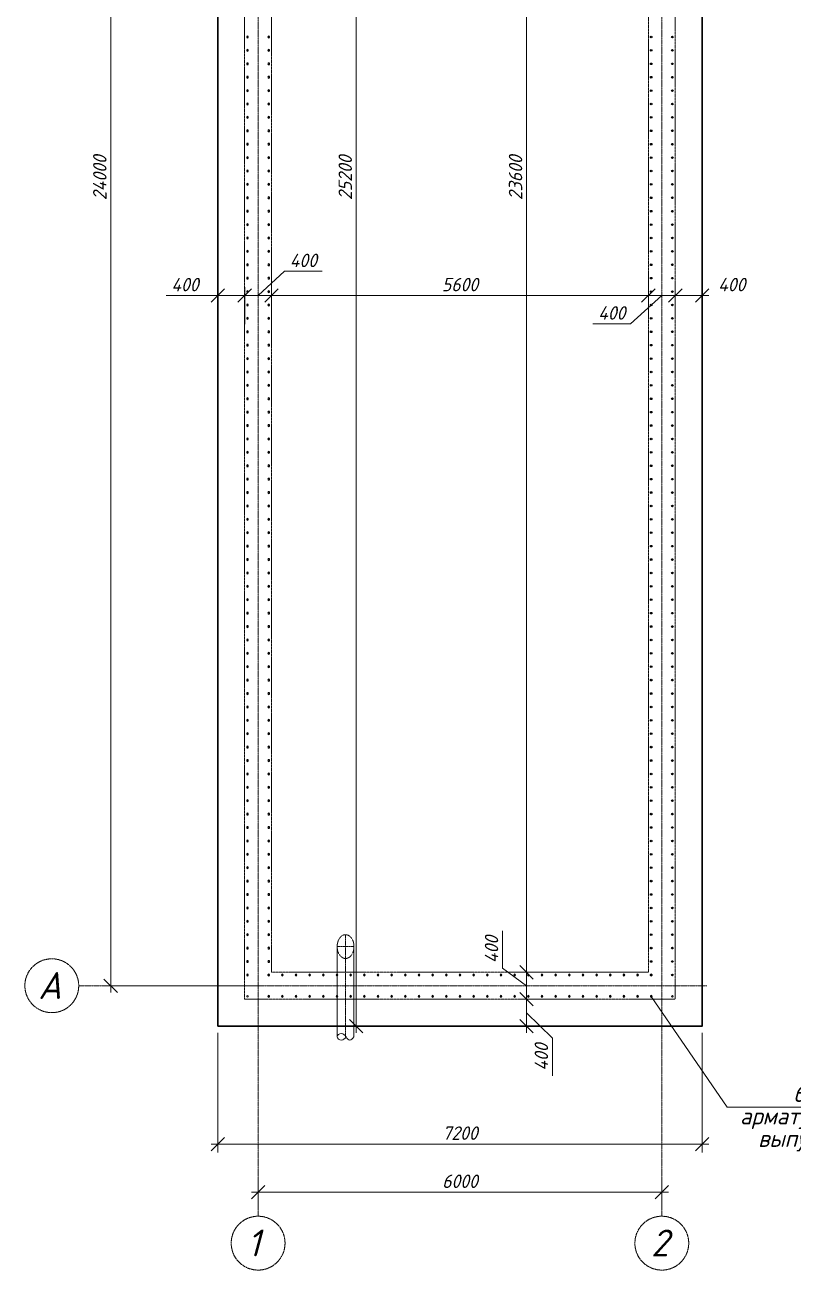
# Model space of a CAD drawing. Header units: millimetres. Extents: x 339888 to 1025294, y -263818 to -40540.
# Drawn here: x 450649 to 462067, y -140311 to -121817 of the extents above; entities that cross this region are included whole.
import ezdxf
from ezdxf import colors
from ezdxf.entities.mleader import LeaderData, LeaderLine
from ezdxf.math import Vec2, Vec3

# ---------------------------------------------------------------- set-up
doc = ezdxf.new("R2010")
doc.units = ezdxf.units.MM
doc.linetypes.add('CENTER2', pattern=[28.575, 19.05, -3.175, 3.175, -3.175])
doc.linetypes.add('штриховая', pattern=[19.05, 12.7, -6.35])
doc.layers.get('0').update_dxf_attribs({"lineweight": 15})
for name, color, linetype, lineweight in [('0 @ 100', 7, 'Continuous', 15), ('Оси', 126, 'CENTER2', 15), ('Размеры', 250, 'Continuous', 18)]:
    doc.layers.add(name, color=color, linetype=linetype, lineweight=lineweight)
doc.styles.add('ГОСТ 2', font='GOST_Common Italic.ttf', dxfattribs={"height": 2})
doc.styles.add('ГОСТ 2.5', font='GOST_Common Italic.ttf', dxfattribs={"height": 2.5})
doc.dimstyles.new('ГОСТ_2К', dxfattribs={"dimtxt": 2, "dimasz": 2, "dimexe": 1.25, "dimexo": 1, "dimtad": 1, "dimdec": 0, "dimtxsty": 'ГОСТ 2', "dimblk": 'OBLIQUE', "dimcen": -2.5, "dimdle": 1, "dimclrd": 251, "dimclre": 251, "dimclrt": 256, "dimadec": 1, "dimazin": 0, "dimtfac": 1, "dimtdec": 0, "dimtmove": 0, "dimatfit": 3, "dimfxl": 1, "dimlwd": 15, "dimlwe": 15, "dimarcsym": 1})

# ---------------------------------------------------------------- blocks, each defined once
blk = doc.blocks.new('_Oblique')
at = {"color": 0, "linetype": 'ByBlock', "lineweight": -2}
blk.add_line((-0.5, -0.5), (0.5, 0.5), dxfattribs=at)
blk = doc.blocks.new('*D714')
at = {"color": 251, "lineweight": 15, "transparency": 16777216}
for p, q in [((454116, -139411), (454116, -139030)), ((460116, -139411), (460116, -139030)), ((454016, -139155), (460216, -139155))]:
    blk.add_line(p, q, dxfattribs=at)
at = {"layer": 'Defpoints', "color": 0, "lineweight": 15, "transparency": 16777216}
for p in [(460116, -139155), (454116, -139511), (460116, -139511)]:
    blk.add_point(p, dxfattribs=at)
at = {"color": 251, "lineweight": 15, "transparency": 16777216, "xscale": 200, "yscale": 200, "zscale": 200, "rotation": 180}
blk.add_blockref('_Oblique', (454116, -139155), dxfattribs=at)
at = {"color": 251, "lineweight": 15, "transparency": 16777216, "xscale": 200, "yscale": 200, "zscale": 200}
blk.add_blockref('_Oblique', (460116, -139155), dxfattribs=at)
at = {"lineweight": 15, "transparency": 16777216, "insert": (457116, -138992), "char_height": 200, "attachment_point": 5, "style": 'ГОСТ 2'}
blk.add_mtext('6000', dxfattribs=at)
blk = doc.blocks.new('*D715')
at = {"color": 251, "lineweight": 15, "transparency": 16777216}
for p, q in [((451925, -136188), (451925, -111988)), ((451549, -112088), (452050, -112088)), ((454171, -136088), (451800, -136088))]:
    blk.add_line(p, q, dxfattribs=at)
at = {"layer": 'Defpoints', "color": 0, "lineweight": 15, "transparency": 16777216}
for p in [(451449, -112088), (451925, -112088), (454271, -136088)]:
    blk.add_point(p, dxfattribs=at)
at = {"color": 251, "lineweight": 15, "transparency": 16777216, "xscale": 200, "yscale": 200, "zscale": 200}
for p, rotation in [((451925, -112088), 90), ((451925, -136088), 270)]:
    blk.add_blockref('_Oblique', p, dxfattribs=dict(at, rotation=rotation))
at = {"lineweight": 15, "transparency": 16777216, "insert": (451763, -124088), "char_height": 200, "attachment_point": 5, "rotation": 90, "style": 'ГОСТ 2'}
blk.add_mtext('24000', dxfattribs=at)
blk = doc.blocks.new('*D716')
at = {"color": 251, "lineweight": 15, "transparency": 16777216}
for p, q in [((456637, -111488), (455448, -111488)), ((455573, -136788), (455573, -111388)), ((456237, -136688), (455448, -136688))]:
    blk.add_line(p, q, dxfattribs=at)
at = {"layer": 'Defpoints', "color": 0, "lineweight": 15, "transparency": 16777216}
for p in [(455573, -111488), (456737, -111488), (456337, -136688)]:
    blk.add_point(p, dxfattribs=at)
at = {"color": 251, "lineweight": 15, "transparency": 16777216, "xscale": 200, "yscale": 200, "zscale": 200}
for p, rotation in [((455573, -111488), 90), ((455573, -136688), 270)]:
    blk.add_blockref('_Oblique', p, dxfattribs=dict(at, rotation=rotation))
at = {"lineweight": 15, "transparency": 16777216, "insert": (455411, -124088), "char_height": 200, "attachment_point": 5, "rotation": 90, "style": 'ГОСТ 2'}
blk.add_mtext('25200', dxfattribs=at)
blk = doc.blocks.new('*D717')
at = {"color": 251, "lineweight": 15, "transparency": 16777216}
for p, q in [((453516, -136788), (453516, -138566)), ((460716, -136788), (460716, -138566)), ((453416, -138441), (460816, -138441))]:
    blk.add_line(p, q, dxfattribs=at)
at = {"layer": 'Defpoints', "color": 0, "lineweight": 15, "transparency": 16777216}
for p in [(453516, -136688), (460716, -136688), (460716, -138441)]:
    blk.add_point(p, dxfattribs=at)
at = {"color": 251, "lineweight": 15, "transparency": 16777216, "xscale": 200, "yscale": 200, "zscale": 200, "rotation": 180}
blk.add_blockref('_Oblique', (453516, -138441), dxfattribs=at)
at = {"color": 251, "lineweight": 15, "transparency": 16777216, "xscale": 200, "yscale": 200, "zscale": 200}
blk.add_blockref('_Oblique', (460716, -138441), dxfattribs=at)
at = {"lineweight": 15, "transparency": 16777216, "insert": (457116, -138277), "char_height": 200, "attachment_point": 5, "style": 'ГОСТ 2'}
blk.add_mtext('7200', dxfattribs=at)
blk = doc.blocks.new('*D758')
at = {"color": 251, "lineweight": 15, "transparency": 16777216}
for p, q in [((454316, -126167), (454316, -125711)), ((459916, -126167), (459916, -125711)), ((454216, -125836), (460016, -125836))]:
    blk.add_line(p, q, dxfattribs=at)
at = {"layer": 'Defpoints', "color": 0, "lineweight": 15, "transparency": 16777216}
for p in [(459916, -125836), (454316, -126267), (459916, -126267)]:
    blk.add_point(p, dxfattribs=at)
at = {"color": 251, "lineweight": 15, "transparency": 16777216, "xscale": 200, "yscale": 200, "zscale": 200, "rotation": 180}
blk.add_blockref('_Oblique', (454316, -125836), dxfattribs=at)
at = {"color": 251, "lineweight": 15, "transparency": 16777216, "xscale": 200, "yscale": 200, "zscale": 200}
blk.add_blockref('_Oblique', (459916, -125836), dxfattribs=at)
at = {"lineweight": 15, "transparency": 16777216, "insert": (457116, -125674), "char_height": 200, "attachment_point": 5, "style": 'ГОСТ 2'}
blk.add_mtext('5600', dxfattribs=at)
blk = doc.blocks.new('*D759')
at = {"color": 251, "lineweight": 15, "transparency": 16777216}
for p, q in [((459916, -126167), (459916, -125711)), ((460316, -126098), (460316, -125711)), ((460116, -125836), (459652, -126258)), ((459816, -125836), (460416, -125836)), ((459652, -126258), (459092, -126258))]:
    blk.add_line(p, q, dxfattribs=at)
at = {"layer": 'Defpoints', "color": 0, "lineweight": 15, "transparency": 16777216}
for p in [(460316, -125836), (459916, -126267), (460316, -126198)]:
    blk.add_point(p, dxfattribs=at)
at = {"color": 251, "lineweight": 15, "transparency": 16777216, "xscale": 200, "yscale": 200, "zscale": 200, "rotation": 180}
blk.add_blockref('_Oblique', (459916, -125836), dxfattribs=at)
at = {"color": 251, "lineweight": 15, "transparency": 16777216, "xscale": 200, "yscale": 200, "zscale": 200}
blk.add_blockref('_Oblique', (460316, -125836), dxfattribs=at)
at = {"lineweight": 15, "transparency": 16777216, "insert": (459372, -126095), "char_height": 200, "attachment_point": 5, "style": 'ГОСТ 2'}
blk.add_mtext('400', dxfattribs=at)
blk = doc.blocks.new('*D760')
at = {"color": 251, "lineweight": 15, "transparency": 16777216}
for p, q in [((460316, -126098), (460316, -125711)), ((460716, -126098), (460716, -125711)), ((460216, -125836), (460816, -125836))]:
    blk.add_line(p, q, dxfattribs=at)
at = {"layer": 'Defpoints', "color": 0, "lineweight": 15, "transparency": 16777216}
for p in [(460716, -125836), (460316, -126198), (460716, -126198)]:
    blk.add_point(p, dxfattribs=at)
at = {"color": 251, "lineweight": 15, "transparency": 16777216, "xscale": 200, "yscale": 200, "zscale": 200, "rotation": 180}
blk.add_blockref('_Oblique', (460316, -125836), dxfattribs=at)
at = {"color": 251, "lineweight": 15, "transparency": 16777216, "xscale": 200, "yscale": 200, "zscale": 200}
blk.add_blockref('_Oblique', (460716, -125836), dxfattribs=at)
at = {"lineweight": 15, "transparency": 16777216, "insert": (461155, -125674), "char_height": 200, "attachment_point": 5, "style": 'ГОСТ 2'}
blk.add_mtext('400', dxfattribs=at)
blk = doc.blocks.new('*D761')
at = {"color": 251, "lineweight": 15, "transparency": 16777216}
for p, q in [((454116, -125836), (454509, -125477)), ((454509, -125477), (455068, -125477)), ((453916, -126260), (453916, -125711)), ((454316, -126202), (454316, -125711)), ((454416, -125836), (453816, -125836))]:
    blk.add_line(p, q, dxfattribs=at)
at = {"layer": 'Defpoints', "color": 0, "lineweight": 15, "transparency": 16777216}
for p in [(453916, -125836), (454316, -126302), (453916, -126360)]:
    blk.add_point(p, dxfattribs=at)
at = {"color": 251, "lineweight": 15, "transparency": 16777216, "xscale": 200, "yscale": 200, "zscale": 200, "rotation": 180}
blk.add_blockref('_Oblique', (453916, -125836), dxfattribs=at)
at = {"color": 251, "lineweight": 15, "transparency": 16777216, "xscale": 200, "yscale": 200, "zscale": 200}
blk.add_blockref('_Oblique', (454316, -125836), dxfattribs=at)
at = {"lineweight": 15, "transparency": 16777216, "insert": (454788, -125315), "char_height": 200, "attachment_point": 5, "style": 'ГОСТ 2'}
blk.add_mtext('400', dxfattribs=at)
blk = doc.blocks.new('*D762')
at = {"color": 251, "lineweight": 15, "transparency": 16777216}
for p, q in [((453516, -126278), (453516, -125711)), ((453916, -126260), (453916, -125711)), ((452749, -125836), (453516, -125836)), ((454016, -125836), (453416, -125836))]:
    blk.add_line(p, q, dxfattribs=at)
at = {"layer": 'Defpoints', "color": 0, "lineweight": 15, "transparency": 16777216}
for p in [(453516, -125836), (453516, -126378), (453916, -126360)]:
    blk.add_point(p, dxfattribs=at)
at = {"color": 251, "lineweight": 15, "transparency": 16777216, "xscale": 200, "yscale": 200, "zscale": 200, "rotation": 180}
blk.add_blockref('_Oblique', (453516, -125836), dxfattribs=at)
at = {"color": 251, "lineweight": 15, "transparency": 16777216, "xscale": 200, "yscale": 200, "zscale": 200}
blk.add_blockref('_Oblique', (453916, -125836), dxfattribs=at)
at = {"lineweight": 15, "transparency": 16777216, "insert": (453029, -125674), "char_height": 200, "attachment_point": 5, "style": 'ГОСТ 2'}
blk.add_mtext('400', dxfattribs=at)
blk = doc.blocks.new('*D763')
at = {"color": 251, "lineweight": 15, "transparency": 16777216}
for p, q in [((458104, -135988), (458104, -112188)), ((458170, -112288), (457979, -112288)), ((458170, -135888), (457979, -135888))]:
    blk.add_line(p, q, dxfattribs=at)
at = {"layer": 'Defpoints', "color": 0, "lineweight": 15, "transparency": 16777216}
for p in [(458104, -112288), (458270, -112288), (458270, -135888)]:
    blk.add_point(p, dxfattribs=at)
at = {"color": 251, "lineweight": 15, "transparency": 16777216, "xscale": 200, "yscale": 200, "zscale": 200}
for p, rotation in [((458104, -112288), 90), ((458104, -135888), 270)]:
    blk.add_blockref('_Oblique', p, dxfattribs=dict(at, rotation=rotation))
at = {"lineweight": 15, "transparency": 16777216, "insert": (457942, -124088), "char_height": 200, "attachment_point": 5, "rotation": 90, "style": 'ГОСТ 2'}
blk.add_mtext('23600', dxfattribs=at)
blk = doc.blocks.new('*D766')
at = {"color": 251, "lineweight": 15, "transparency": 16777216}
for p, q in [((457747, -135829), (457747, -135270)), ((458104, -136088), (457747, -135829)), ((459816, -135888), (457979, -135888)), ((458104, -135788), (458104, -136388)), ((458952, -136288), (457979, -136288))]:
    blk.add_line(p, q, dxfattribs=at)
at = {"layer": 'Defpoints', "color": 0, "lineweight": 15, "transparency": 16777216}
for p in [(459916, -135888), (458104, -136288), (459052, -136288)]:
    blk.add_point(p, dxfattribs=at)
at = {"color": 251, "lineweight": 15, "transparency": 16777216, "xscale": 200, "yscale": 200, "zscale": 200}
for p, rotation in [((458104, -135888), 90), ((458104, -136288), 270)]:
    blk.add_blockref('_Oblique', p, dxfattribs=dict(at, rotation=rotation))
at = {"lineweight": 15, "transparency": 16777216, "insert": (457585, -135550), "char_height": 200, "attachment_point": 5, "rotation": 90, "style": 'ГОСТ 2'}
blk.add_mtext('400', dxfattribs=at)
blk = doc.blocks.new('*D767')
at = {"color": 251, "lineweight": 15, "transparency": 16777216}
for p, q in [((458952, -136288), (457979, -136288)), ((458104, -136188), (458104, -136788)), ((458104, -136488), (458489, -136869)), ((459000, -136688), (457979, -136688)), ((458489, -136869), (458489, -137428))]:
    blk.add_line(p, q, dxfattribs=at)
at = {"layer": 'Defpoints', "color": 0, "lineweight": 15, "transparency": 16777216}
for p in [(459052, -136288), (458104, -136688), (459100, -136688)]:
    blk.add_point(p, dxfattribs=at)
at = {"color": 251, "lineweight": 15, "transparency": 16777216, "xscale": 200, "yscale": 200, "zscale": 200}
for p, rotation in [((458104, -136288), 90), ((458104, -136688), 270)]:
    blk.add_blockref('_Oblique', p, dxfattribs=dict(at, rotation=rotation))
at = {"lineweight": 15, "transparency": 16777216, "insert": (458326, -137148), "char_height": 200, "attachment_point": 5, "rotation": 90, "style": 'ГОСТ 2'}
blk.add_mtext('400', dxfattribs=at)
blk = doc.blocks.new('*U797')
at = {"lineweight": 25}
for centre in [(-158, 0), (158, 0)]:
    blk.add_circle(centre, 12, dxfattribs=at)
blk = doc.blocks.new('*U798')
at = {"color": 0, "linetype": 'ByBlock', "lineweight": -2, "transparency": 16777216}
for p in [(0, 23681), (0, 23482), (0, 23283), (0, 23084), (0, 22885), (0, 22686), (0, 22487), (0, 22288), (0, 22089), (0, 21890), (0, 21691), (0, 21492), (0, 21293), (0, 21094), (0, 20895), (0, 20696), (0, 20497), (0, 20298), (0, 20099), (0, 19900), (0, 19701), (0, 19502), (0, 19303), (0, 19104), (0, 18905), (0, 18706), (0, 18507), (0, 18308), (0, 18109), (0, 17910), (0, 17711), (0, 17512), (0, 17313), (0, 17114), (0, 16915), (0, 16716), (0, 16517), (0, 16318), (0, 16119), (0, 15920), (0, 15721), (0, 15522), (0, 15323), (0, 15124), (0, 14925), (0, 14726), (0, 14527), (0, 14328), (0, 14129), (0, 13930), (0, 13731), (0, 13532), (0, 13333), (0, 13134), (0, 12935), (0, 12736), (0, 12537), (0, 12338), (0, 12139), (0, 11940), (0, 11741), (0, 11542), (0, 11343), (0, 11144), (0, 10945), (0, 10746), (0, 10547), (0, 10348), (0, 10149), (0, 9950), (0, 9751)]:
    blk.add_blockref('*U797', p, dxfattribs=at)
blk = doc.blocks.new('*U799')
at = {"lineweight": 25}
for centre in [(-158, 0), (158, 0)]:
    blk.add_circle(centre, 12, dxfattribs=at)
blk = doc.blocks.new('*U800')
at = {"color": 0, "linetype": 'ByBlock', "lineweight": -2, "transparency": 16777216}
for p in [(0, 23681), (0, 23482), (0, 23283), (0, 23084), (0, 22885), (0, 22686), (0, 22487), (0, 22288), (0, 22089), (0, 21890), (0, 21691), (0, 21492), (0, 21293), (0, 21094), (0, 20895), (0, 20696), (0, 20497), (0, 20298), (0, 20099), (0, 19900), (0, 19701), (0, 19502), (0, 19303), (0, 19104), (0, 18905), (0, 18706), (0, 18507), (0, 18308), (0, 18109), (0, 17910), (0, 17711), (0, 17512), (0, 17313), (0, 17114), (0, 16915), (0, 16716), (0, 16517), (0, 16318), (0, 16119), (0, 15920), (0, 15721), (0, 15522), (0, 15323), (0, 15124), (0, 14925), (0, 14726), (0, 14527), (0, 14328), (0, 14129), (0, 13930), (0, 13731), (0, 13532), (0, 13333), (0, 13134), (0, 12935), (0, 12736), (0, 12537), (0, 12338), (0, 12139), (0, 11940), (0, 11741), (0, 11542), (0, 11343), (0, 11144), (0, 10945), (0, 10746), (0, 10547), (0, 10348), (0, 10149), (0, 9950), (0, 9751)]:
    blk.add_blockref('*U799', p, dxfattribs=at)
blk = doc.blocks.new('*U803')
at = {"lineweight": 25}
for centre in [(-158, 0), (158, 0)]:
    blk.add_circle(centre, 12, dxfattribs=at)
blk = doc.blocks.new('*U804')
at = {"color": 0, "linetype": 'ByBlock', "lineweight": -2, "transparency": 16777216}
for p in [(0, 5684), (0, 5481), (0, 5278), (0, 5075), (0, 4872), (0, 4669), (0, 4466), (0, 4263), (0, 4060), (0, 3857), (0, 3654), (0, 3451), (0, 3248), (0, 3045), (0, 2842), (0, 2639), (0, 2436), (0, 2233), (0, 2030), (0, 1827), (0, 1624), (0, 1421), (0, 1218), (0, 1015), (0, 812), (0, 609), (0, 406), (0, 203), (0, 0)]:
    blk.add_blockref('*U803', p, dxfattribs=at)
blk = doc.blocks.new('_None')

msp = doc.modelspace()

# ---------------------------------------------------------------- linework, layer by layer
at = {"lineweight": 30}
msp.add_lwpolyline([(453515.79163, -136687.602), (460715.79163, -136687.602), (460715.79163, -111487.602), (453515.79163, -111487.602)], close=True, dxfattribs=at)
at = {"color": 251, "linetype": 'штриховая', "lineweight": 15, "ltscale": 0.2, "true_color": 0x636466}
for points in [[(453915.79163, -136287.602), (460315.79163, -136287.602), (460315.79163, -111887.602), (453915.79163, -111887.602)], [(454315.79163, -135887.602), (459915.79163, -135887.602), (459915.79163, -112287.602), (454315.79163, -112287.602)]]:
    msp.add_lwpolyline(points, close=True, dxfattribs=at)
at = {"lineweight": 15}
for centre in [(453958.14774, -136245.2459), (460273.43553, -136245.2459)]:
    msp.add_circle(centre, 12, dxfattribs=at)
at = {"lineweight": 9}
msp.add_spline([(455540.79163, -136845.89036), (455478.29163, -136895.89036), (455353.29163, -136795.89036), (455290.79163, -136845.89036), (455353.29163, -136895.89036), (455422.37058, -136845.89036)], degree=3, dxfattribs=at)
at = {"layer": 'Оси'}
for p, q in [((454115.79163, -139511.2475), (454115.79163, -112087.602)), ((460115.79163, -139511.2475), (460115.79163, -112087.602)), ((451449.48486, -136087.602), (460782.96305, -136087.602))]:
    msp.add_line(p, q, dxfattribs=at)
at = {"layer": 'Оси', "lineweight": 9}
for p, q in [((455415.79163, -135329.31365), (455415.79163, -136845.89036)), ((455540.79163, -135506.09035), (455290.79163, -135506.09035))]:
    msp.add_line(p, q, dxfattribs=at)
at = {"layer": 'Оси'}
for centre in [(451049.48486, -136087.602), (454115.79163, -139911.2475), (460115.79163, -139911.2475)]:
    msp.add_circle(centre, 400, dxfattribs=at)
at = {"layer": 'Размеры', "linetype": 'штриховая', "lineweight": 15, "ltscale": 0.1}
for p, q in [((455290.79163, -135506.09035), (455290.79163, -136845.89036)), ((455540.79163, -135506.09035), (455540.79163, -136845.89036))]:
    msp.add_line(p, q, dxfattribs=at)
msp.add_ellipse((455415.79163, -135506.09035), major_axis=(0, 176.7767), ratio=0.7071067812, dxfattribs=at)

# ---------------------------------------------------------------- block references
at = {"lineweight": 15, "xscale": -1}
for name, p, rotation in [('*U798', (454116.14774, -112245.95811), 180), ('*U804', (454274.14774, -136087.2459), 270)]:
    msp.add_blockref(name, p, dxfattribs=dict(at, rotation=rotation))
at = {"lineweight": 15, "rotation": 180}
msp.add_blockref('*U800', (460115.43553, -112245.95811), dxfattribs=at)

# ---------------------------------------------------------------- texts
at = {"layer": 'Оси', "style": 'ГОСТ 2'}
for s, p in [('А', (450848.3277, -136284.67446)), ('1', (453956.26764, -140108.31996)), ('2', (459956.26764, -140108.31996))]:
    msp.add_text(s, height=400, dxfattribs=at).set_placement(p)

# ---------------------------------------------------------------- dimensions: what is measured, and where the dimension line sits
at = {"layer": '0 @ 100', "lineweight": 15}
for base, p1, p2, override, picture, middle in [((455573.24731, -111487.602), (456337.33513, -136687.602), (456737.33513, -111487.602), {"dimscale": 100, "dimtix": 0, "dimtofl": 1, "dimtmove": 0, "dimatfit": 3}, '*D716', (455410.74731, -124087.602)), ((451925.46007, -112087.602), (454271.02836, -136087.602), (451449.48486, -112087.602), {"dimscale": 100, "dimtix": 0, "dimtofl": 1, "dimtmove": 1, "dimatfit": 3}, '*D715', (451762.96007, -124087.602)), ((458104.29449, -112287.602), (458270.49662, -135887.602), (458270.49662, -112287.602), {"dimscale": 100, "dimtix": 0, "dimtofl": 1, "dimtmove": 0, "dimatfit": 3}, '*D763', (457941.79449, -124087.602))]:
    dim = msp.add_linear_dim(base=base, p1=p1, p2=p2, angle=90, dimstyle='ГОСТ_2К', override=override, dxfattribs=at)
    dim.commit()
    dim.dimension.update_dxf_attribs({"geometry": picture, "text_midpoint": middle})
for base, p1, p2, picture, middle in [((453915.79163, -125836.41251), (454315.79163, -126302.37755), (453915.79163, -126360.27947), '*D761', (454571.00662, -125477.4114)), ((453515.79163, -125836.41251), (453915.79163, -126360.27947), (453515.79163, -126377.9411), '*D762', (453028.50975, -125859.93547)), ((460715.79163, -125836.41251), (460315.79163, -126197.95659), (460715.79163, -126197.95659), '*D760', (461155.16663, -125836.41251)), ((460315.79163, -125836.41251), (459915.79163, -126267.48312), (460315.79163, -126197.95659), '*D759', (459589.03528, -126257.80996))]:
    dim = msp.add_linear_dim(base=base, p1=p1, p2=p2, dimstyle='ГОСТ_2К', override={"dimscale": 100, "dimtix": 0, "dimtofl": 1, "dimtmove": 1, "dimatfit": 3}, dxfattribs=at)
    dim.commit()
    dim.dimension.update_dxf_attribs({"geometry": picture, "text_midpoint": middle, "dimtype": 160})
for base, p1, p2, picture, middle in [((459915.79163, -125836.41251), (454315.79163, -126267.48312), (459915.79163, -126267.48312), '*D758', (457115.79163, -125673.91251)), ((460715.79163, -138440.7966), (453515.79163, -136687.602), (460715.79163, -136687.602), '*D717', (457115.79163, -138277.00872)), ((460115.79163, -139154.95341), (454115.79163, -139511.2475), (460115.79163, -139511.2475), '*D714', (457115.79163, -138992.45341))]:
    dim = msp.add_linear_dim(base=base, p1=p1, p2=p2, dimstyle='ГОСТ_2К', override={"dimscale": 100, "dimtix": 0, "dimtofl": 1, "dimtmove": 0, "dimatfit": 3}, dxfattribs=at)
    dim.commit()
    dim.dimension.update_dxf_attribs({"geometry": picture, "text_midpoint": middle})
for base, p1, p2, picture, middle in [((458104.29449, -136287.602), (459915.79163, -135887.602), (459052.49276, -136287.602), '*D766', (457747.41361, -135766.977)), ((458104.29449, -136687.602), (459052.49276, -136287.602), (459099.58847, -136687.602), '*D767', (458488.54081, -136931.10352))]:
    dim = msp.add_linear_dim(base=base, p1=p1, p2=p2, angle=90, dimstyle='ГОСТ_2К', override={"dimscale": 100, "dimtix": 0, "dimtofl": 1, "dimtmove": 1, "dimatfit": 3}, dxfattribs=at)
    dim.commit()
    dim.dimension.update_dxf_attribs({"geometry": picture, "text_midpoint": middle, "dimtype": 160})

# ---------------------------------------------------------------- leaders
ml = msp.add_multileader_mtext('Standard', dxfattribs=at)
ml.set_content('6\\Pарматурные\\Pвыпуски', color=256, style='ГОСТ 2.5')
ml.set_leader_properties(color=251, linetype='ByLayer', lineweight=15)
ml.set_arrow_properties(name='NONE')
ml.build(insert=Vec2(0, 0))
ml.multileader.update_dxf_attribs({"text_left_attachment_type": 6, "text_right_attachment_type": 6, "dogleg_length": 0, "arrow_head_size": 0, "scale": 100})
ctx = ml.context
ctx.base_point, ctx.scale, ctx.char_height, ctx.arrow_head_size, ctx.landing_gap_size, ctx.plane_origin = Vec3(461085.73487, -137889.46359), 100, 250, 0, 100, Vec3(459958.14774, -136245.2459)
ctx.left_attachment, ctx.right_attachment, ctx.text_align_type = 6, 6, 1
notes = []
notes.append((ctx, [(0, (1, 1, 0), (461085.73487, -137889.46359), (1, 0), 0, [(0, [(459958.14774, -136245.2459)], 0, [])])]))
ctx.mtext.insert, ctx.mtext.alignment, ctx.mtext.line_spacing_factor, ctx.mtext.flow_direction = Vec3(462153.25381, -137564.46359), 2, 0.8, 5
for ctx, leaders in notes:
    for number, flags, end, landing, length, lines in leaders:
        leader = LeaderData()
        leader.index, (leader.has_last_leader_line, leader.has_dogleg_vector, leader.attachment_direction) = number, flags
        leader.last_leader_point, leader.dogleg_vector, leader.dogleg_length = Vec3(end), Vec3(landing), length
        for number, points, colour, breaks in lines:
            line = LeaderLine()
            line.index, line.vertices, line.color, line.breaks = number, Vec3.list(points), colors.encode_raw_color(colour), breaks
            leader.lines.append(line)
        ctx.leaders.append(leader)

doc.saveas('drawing.dxf')
